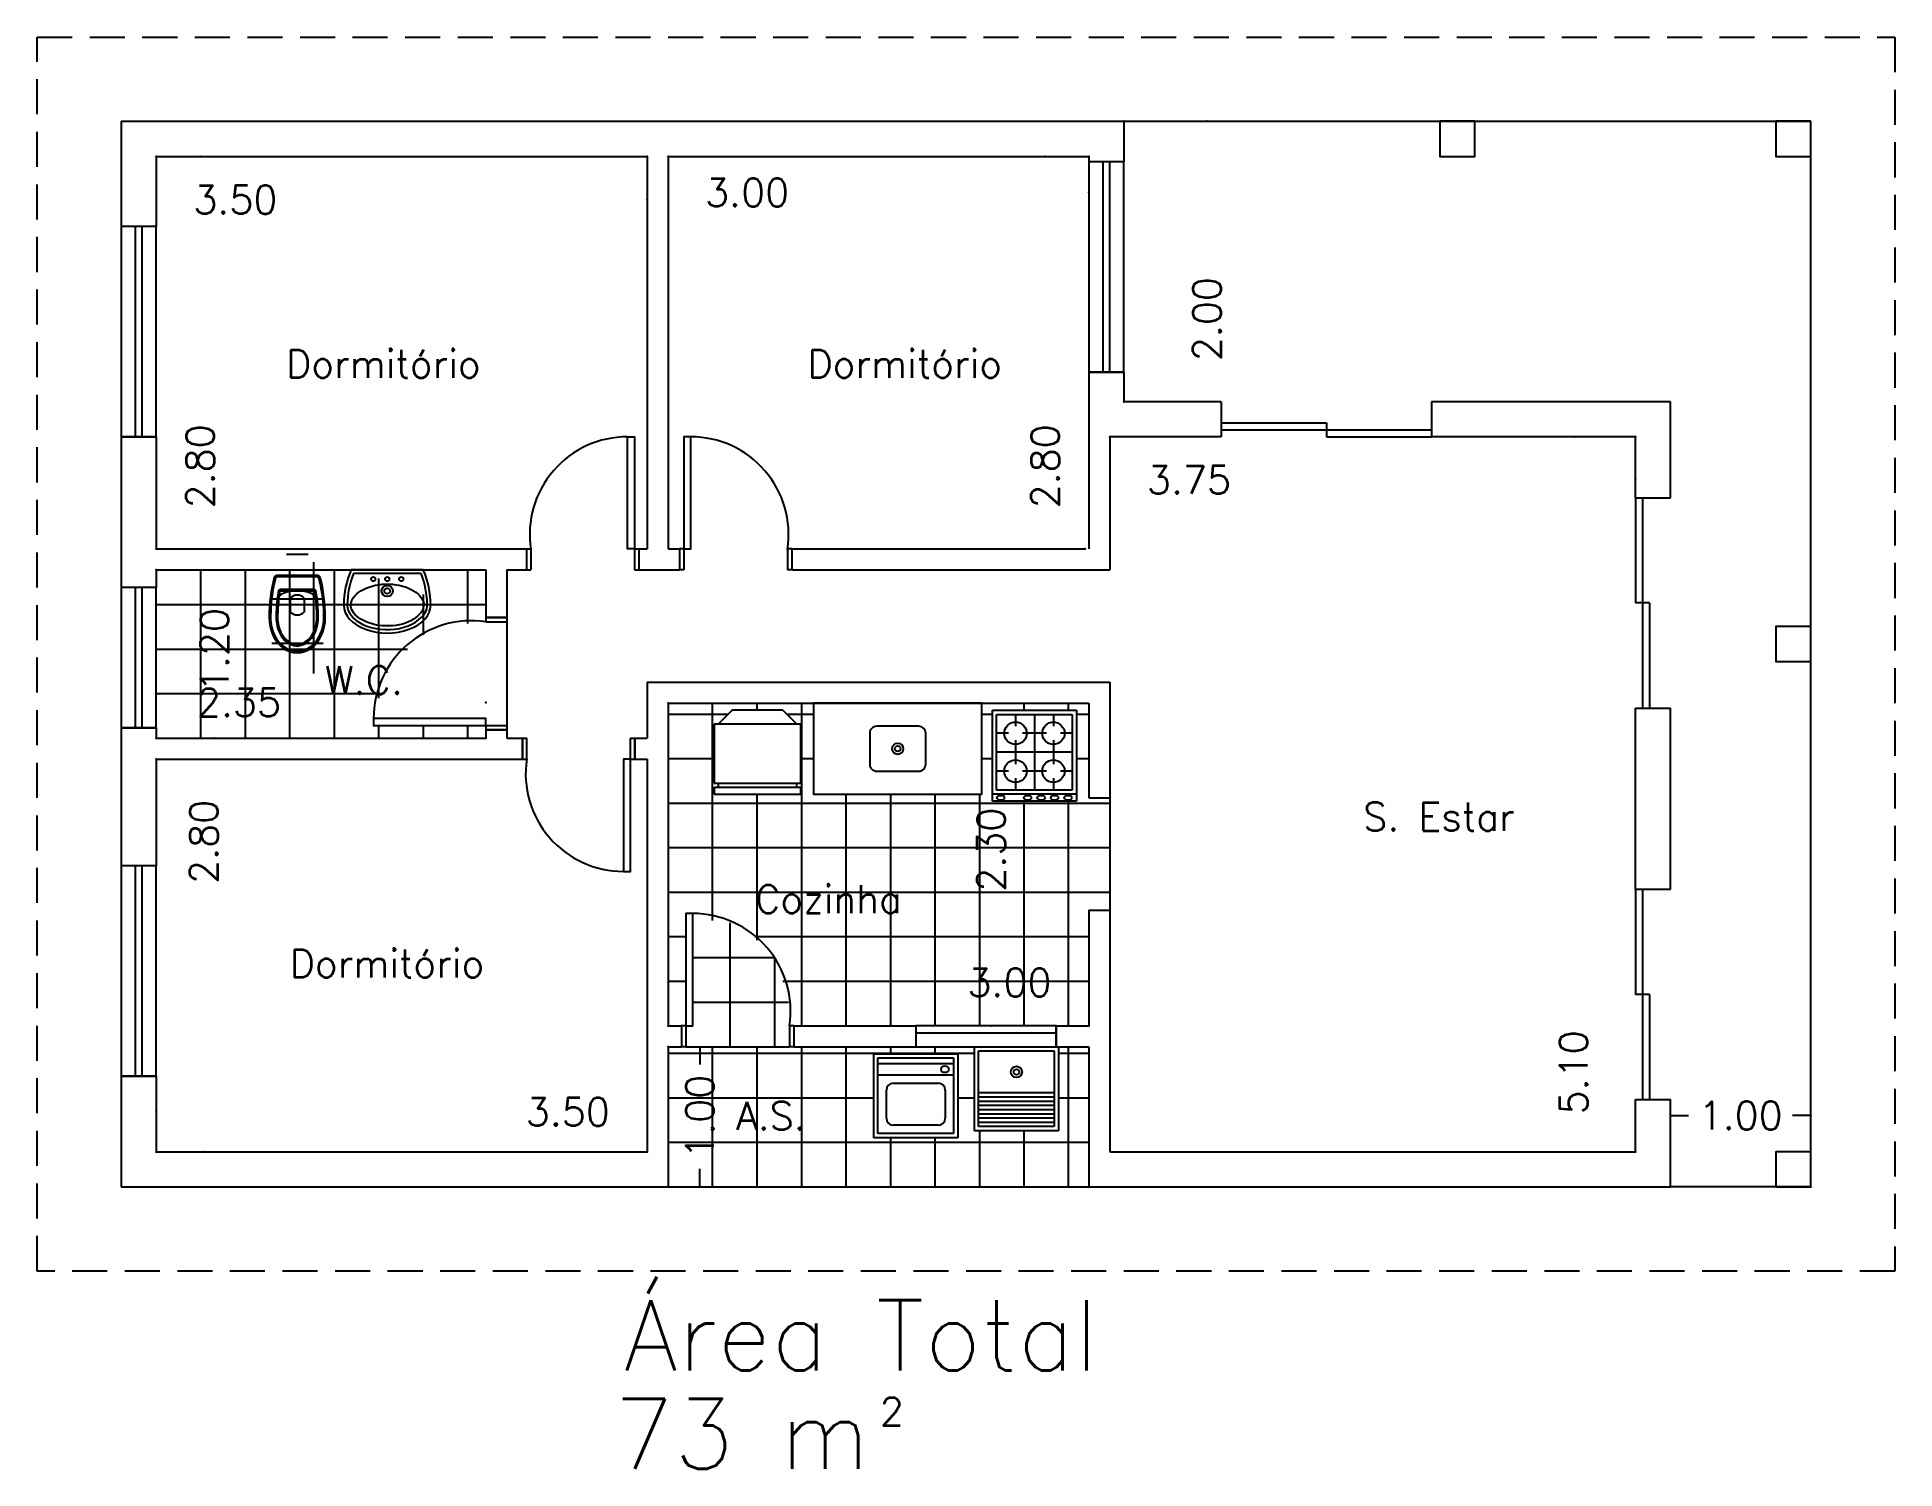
# Model space of a CAD drawing. Extents: x 0.1 to 13.3, y -1.3 to 8.9.
import ezdxf
from ezdxf.enums import TextEntityAlignment as Align

# ---------------------------------------------------------------- set-up
doc = ezdxf.new("R2010")
doc.units = 0
doc.header["$MEASUREMENT"] = 0
doc.linetypes.add('HIDDEN', pattern=[0.375, 0.25, -0.125])
doc.layers.add('1', color=7, linetype='CONTINUOUS')
doc.styles.add('ROMANS', font='ROMANS', dxfattribs={"height": 0.2})

# ---------------------------------------------------------------- blocks, each defined once
blk = doc.blocks.new('J15')
at = {"layer": '1', "color": 7, "linetype": 'Continuous'}
for p, q in [((1.5, 0.25), (0, 0.25)), ((0, 0.25), (0, 0)), ((1.5, 0.15), (0, 0.15)), ((1.5, 0), (1.5, 0.25)), ((0, 0.1), (1.5, 0.1)), ((0, 0), (1.5, 0))]:
    blk.add_line(p, q, dxfattribs=at)
blk = doc.blocks.new('J1')
at = {"layer": '1', "color": 7, "linetype": 'Continuous'}
for p, q in [((0, 0.25), (0, 0)), ((1, 0.25), (0, 0.25)), ((1, 0.15), (0, 0.15)), ((1, 0), (1, 0.25)), ((0, 0.1), (1, 0.1)), ((0, 0), (1, 0))]:
    blk.add_line(p, q, dxfattribs=at)
blk = doc.blocks.new('P80E15')
at = {"layer": '1', "color": 7, "linetype": 'Continuous'}
for p, q in [((0.03, 0.15), (0, 0.15)), ((0, 0.15), (0, 0)), ((0.03, 0.15), (0.03, 0)), ((0.8, 0.15), (0.77, 0.15)), ((0.77, 0.15), (0.77, 0)), ((0.8, 0.15), (0.8, 0)), ((0.03, 0), (0, 0)), ((0.8, 0), (0.77, 0))]:
    blk.add_line(p, q, dxfattribs=at)
blk.add_lwpolyline([(0.03, 0.15), (0.08, 0.15), (0.08, 0.95), (0.03, 0.95)], close=True, dxfattribs=at)
blk.add_arc((0.08, 0.252), 0.698, 351.5555, 90, dxfattribs=at)
blk = doc.blocks.new('P80D15')
at = {"layer": '1', "color": 7, "linetype": 'Continuous'}
for p, q in [((0, 0.15), (0, 0)), ((0, 0.15), (0.03, 0.15)), ((0.03, 0.15), (0.03, 0)), ((0.77, 0.15), (0.77, 0)), ((0.77, 0.15), (0.8, 0.15)), ((0.8, 0.15), (0.8, 0)), ((0, 0), (0.03, 0)), ((0.77, 0), (0.8, 0))]:
    blk.add_line(p, q, dxfattribs=at)
blk.add_lwpolyline([(0.77, 0.15), (0.72, 0.15), (0.72, 0.95), (0.77, 0.95)], close=True, dxfattribs=at)
blk.add_arc((0.72, 0.252), 0.698, 90, 188.4445, dxfattribs=at)
blk = doc.blocks.new('VASOSA')
at = {"layer": '1', "color": 7, "linetype": 'Continuous'}
for p, q in [((-0.05, 0.2), (-0.05, 0.3)), ((0.05, 0.2), (0.05, 0.3)), ((-0.116, 0.15), (0.116, 0.15)), ((-0.116, 0.14), (0.116, 0.14)), ((-0.145, 0.05), (0.145, 0.05)), ((-0.145, 0.04), (0.145, 0.04))]:
    blk.add_line(p, q, dxfattribs=at)
for centre, radius, start, end in [((0, 0.25), 0.0707, 44.9896, 134.9689), ((-0.116, 0.16), 0.02, 189.3868, 270), ((-0.116, 0.16), 0.01, 189.3844, 270), ((0, 0.25), 0.0707, 225.0311, 315.0104), ((0.116, 0.16), 0.01, 270, 350.5759), ((0.116, 0.16), 0.02, 270, 350.5771), ((-0.145, 0.06), 0.02, 195.5363, 270), ((-0.145, 0.06), 0.01, 195.5347, 270), ((0.145, 0.06), 0.01, 270, 344.4831), ((0.145, 0.06), 0.02, 270, 344.4637)]:
    blk.add_arc(centre, radius, start, end, dxfattribs=at)
for centre, major_axis, ratio, start_param, end_param in [((0, 0.34), (0, 0.25), 0.8, 4.712389, 7.853982), ((0, 0.34), (0, 0.5), 0.4, 1.570796, 2.178171), ((0, 0.34), (0, 0.5), 0.4, 4.105014, 4.712389), ((0, 0.2), (-0.132, 0), 0.380108, 0, 3.141593)]:
    blk.add_ellipse(centre, major_axis=major_axis, ratio=ratio, start_param=start_param, end_param=end_param, dxfattribs=at)
for points, knots in [([(0.19, 0.34), (0.19, 0.385), (0.18, 0.43), (0.128, 0.535), (0.067, 0.577), (-0.056, 0.582), (-0.118, 0.544), (-0.177, 0.44), (-0.19, 0.39), (-0.19, 0.34)], [0, 0, 0, 0, 0.177081, 0.177081, 0.490064, 0.490064, 0.803048, 0.803048, 1, 1, 1, 1]), ([(0.15, 0.34), (0.15, 0.379), (0.141, 0.418), (0.098, 0.505), (0.052, 0.537), (-0.036, 0.543), (-0.083, 0.519), (-0.137, 0.434), (-0.15, 0.387), (-0.15, 0.34)], [0, 0, 0, 0, 0.176635, 0.176635, 0.481532, 0.481532, 0.786428, 0.786428, 1, 1, 1, 1]), ([(0.14, 0.34), (0.14, 0.377), (0.131, 0.415), (0.086, 0.506), (0.035, 0.535), (-0.049, 0.525), (-0.088, 0.498), (-0.13, 0.419), (-0.14, 0.379), (-0.14, 0.34)], [0, 0, 0, 0, 0.176533, 0.176533, 0.5296, 0.5296, 0.813684, 0.813684, 1, 1, 1, 1]), ([(-0.19, 0.34), (-0.19, 0.263), (-0.183, 0.186), (-0.165, 0.096), (-0.16, 0.076), (-0.155, 0.057)], [0, 0, 0, 0, 0.768322, 0.768322, 1, 1, 1, 1]), ([(0.126, 0.158), (0.13, 0.188), (0.134, 0.22), (0.139, 0.281), (0.14, 0.31), (0.14, 0.34)], [0, 0, 0, 0, 0.526059, 0.526059, 1, 1, 1, 1]), ([(0.135, 0.157), (0.141, 0.188), (0.145, 0.222), (0.149, 0.283), (0.15, 0.312), (0.15, 0.34)], [0, 0, 0, 0, 0.549305, 0.549305, 1, 1, 1, 1]), ([(0.155, 0.057), (0.171, 0.118), (0.183, 0.188), (0.189, 0.287), (0.19, 0.314), (0.19, 0.34)], [0, 0, 0, 0, 0.737868, 0.737868, 1, 1, 1, 1])]:
    blk.add_open_spline(points, degree=3, knots=knots, dxfattribs=at)
for points in [[(-0.15, 0.34), (-0.15, 0.277), (-0.145, 0.214), (-0.135, 0.157)], [(-0.14, 0.34), (-0.14, 0.278), (-0.135, 0.215), (-0.126, 0.158)]]:
    blk.add_open_spline(points, degree=3, dxfattribs=at)
blk = doc.blocks.new('LAVAT')
at = {"layer": '1', "color": 7, "linetype": 'Continuous'}
for p, q in [((-0.257, 0), (0.257, 0)), ((-0.241, 0.025), (0.241, 0.025))]:
    blk.add_line(p, q, dxfattribs=at)
for centre, radius in [((0, 0.15), 0.04), ((0, 0.15), 0.02), ((-0.1, 0.065), 0.015), ((0, 0.065), 0.015), ((0.1, 0.065), 0.015)]:
    blk.add_circle(centre, radius, dxfattribs=at)
for centre, radius, start, end in [((0.31, 0.25), 0.62, 180, 203.78), ((0.31, 0.25), 0.595, 180, 202.2114), ((-0.31, 0.25), 0.595, 337.7886, 0), ((-0.31, 0.25), 0.62, 336.22, 360)]:
    blk.add_arc(centre, radius, start, end, dxfattribs=at)
blk.add_ellipse((0, 0.25), major_axis=(0.31, 0), ratio=0.645161, start_param=0, end_param=3.141593, dxfattribs=at)
for points, knots in [([(0.285, 0.25), (0.285, 0.3), (0.245, 0.354), (0.101, 0.423), (0, 0.434), (-0.174, 0.399), (-0.244, 0.353), (-0.28, 0.286), (-0.285, 0.268), (-0.285, 0.25)], [0, 0, 0, 0, 0.298195, 0.298195, 0.596389, 0.596389, 0.894584, 0.894584, 1, 1, 1, 1]), ([(0.26, 0.25), (0.26, 0.278), (0.242, 0.313), (0.164, 0.37), (0.103, 0.392), (-0.029, 0.404), (-0.098, 0.394), (-0.203, 0.348), (-0.24, 0.314), (-0.266, 0.253), (-0.263, 0.224), (-0.216, 0.162), (-0.168, 0.131), (-0.048, 0.098), (0.023, 0.096), (0.148, 0.123), (0.201, 0.15), (0.251, 0.205), (0.26, 0.229), (0.26, 0.25)], [0, 0, 0, 0, 0.114288, 0.114288, 0.228576, 0.228576, 0.342864, 0.342864, 0.457151, 0.457151, 0.571439, 0.571439, 0.685727, 0.685727, 0.800015, 0.800015, 0.914303, 0.914303, 1, 1, 1, 1])]:
    blk.add_open_spline(points, degree=3, knots=knots, dxfattribs=at)
blk = doc.blocks.new('FOGÃO4')
at = {"layer": '1', "color": 7, "linetype": 'Continuous'}
for p, q in [((-0.3, 0.7), (0.3, 0.7)), ((-0.3, 0.05), (-0.3, 0.7)), ((0.3, 0.7), (0.3, 0.05)), ((-0.3, 0.65), (0.3, 0.65)), ((-0.27, 0.62), (0.27, 0.62)), ((-0.27, 0.08), (-0.27, 0.62)), ((-0.135, 0.535), (-0.135, 0.62)), ((0, 0.08), (0, 0.62)), ((0.135, 0.535), (0.135, 0.62)), ((0.27, 0.62), (0.27, 0.08)), ((-0.27, 0.485), (-0.185, 0.485)), ((-0.135, 0.265), (-0.135, 0.435)), ((-0.085, 0.485), (0.085, 0.485)), ((0.135, 0.265), (0.135, 0.435)), ((0.185, 0.485), (0.27, 0.485)), ((-0.27, 0.35), (0.27, 0.35)), ((-0.27, 0.215), (-0.185, 0.215)), ((-0.135, 0.08), (-0.135, 0.165)), ((-0.085, 0.215), (0.085, 0.215)), ((0.135, 0.08), (0.135, 0.165)), ((0.185, 0.215), (0.27, 0.215)), ((0.3, 0.05), (-0.3, 0.05)), ((0.27, 0.08), (-0.27, 0.08))]:
    blk.add_line(p, q, dxfattribs=at)
for centre in [(-0.135, 0.485), (0.135, 0.485), (-0.135, 0.215), (0.135, 0.215)]:
    blk.add_circle(centre, 0.08, dxfattribs=at)
for centre in [(-0.24, 0.675), (-0.144, 0.675), (-0.048, 0.675), (0.048, 0.675), (0.24, 0.675)]:
    blk.add_ellipse(centre, major_axis=(-0.03, 0), ratio=0.5, start_param=0, end_param=6.283175, dxfattribs=at)
blk = doc.blocks.new('PIA')
at = {"layer": '1', "color": 7, "linetype": 'Continuous'}
blk.add_lwpolyline([(-0.6, 0), (0.6, 0), (0.6, 0.65), (-0.6, 0.65)], close=True, dxfattribs=at)
blk.add_lwpolyline([(-0.15, 0.165), (0.15, 0.165, 0.414214), (0.2, 0.215), (0.2, 0.435, 0.414214), (0.15, 0.485), (-0.15, 0.485, 0.414214), (-0.2, 0.435), (-0.2, 0.215, 0.414214), (-0.15, 0.165)], format="xyb", dxfattribs=at)
for radius in [0.04, 0.02]:
    blk.add_circle((0, 0.325), radius, dxfattribs=at)
blk = doc.blocks.new('GELAD')
at = {"layer": '1', "color": 7, "linetype": 'Continuous'}
for p, q in [((0.31, 0.65), (-0.31, 0.65)), ((-0.31, 0.65), (-0.31, 0.6)), ((0.31, 0.6), (-0.31, 0.6)), ((0.31, 0.57), (-0.31, 0.57)), ((-0.31, 0.57), (-0.31, 0.15)), ((-0.28, 0.6), (-0.28, 0.57)), ((0.28, 0.57), (0.28, 0.6)), ((0.31, 0.6), (0.31, 0.65)), ((0.31, 0.15), (0.31, 0.57)), ((-0.31, 0.15), (0.31, 0.15)), ((-0.18, 0.05), (-0.28, 0.15)), ((0.18, 0.05), (0.28, 0.15)), ((-0.18, 0.05), (0.18, 0.05))]:
    blk.add_line(p, q, dxfattribs=at)
blk = doc.blocks.new('MÁQUIN')
at = {"layer": '1', "color": 7, "linetype": 'Continuous'}
for p, q in [((-0.3, 0.65), (0.3, 0.65)), ((-0.3, 0.05), (-0.3, 0.65)), ((-0.27, 0.62), (0.27, 0.62)), ((-0.27, 0.08), (-0.27, 0.62)), ((-0.16, 0.56), (0.16, 0.56)), ((0.27, 0.62), (0.27, 0.08)), ((0.3, 0.65), (0.3, 0.05)), ((-0.21, 0.31), (-0.21, 0.51)), ((0.21, 0.51), (0.21, 0.31)), ((0.27, 0.2), (-0.27, 0.2)), ((0.16, 0.26), (-0.16, 0.26)), ((0.3, 0.05), (-0.3, 0.05)), ((0.27, 0.12), (-0.27, 0.12)), ((0.27, 0.08), (-0.27, 0.08))]:
    blk.add_line(p, q, dxfattribs=at)
for centre, start, end in [((-0.16, 0.51), 90, 180), ((0.16, 0.51), 0, 90), ((-0.16, 0.31), 180, 270), ((0.16, 0.31), 270, 360)]:
    blk.add_arc(centre, 0.05, start, end, dxfattribs=at)
blk.add_ellipse((-0.208, 0.161), major_axis=(-0.0301, 0), ratio=0.716981, start_param=0, end_param=6.283175, dxfattribs=at)
blk = doc.blocks.new('TANQUE')
at = {"layer": '1', "color": 7, "linetype": 'Continuous'}
for p, q in [((-0.3, 0.6), (0.3, 0.6)), ((-0.3, 0), (-0.3, 0.6)), ((-0.27, 0.57), (0.27, 0.57)), ((-0.27, 0.03), (-0.27, 0.57)), ((-0.27, 0.54), (0.27, 0.54)), ((0.27, 0.57), (0.27, 0.03)), ((0.3, 0.6), (0.3, 0)), ((-0.27, 0.51), (0.27, 0.51)), ((-0.27, 0.48), (0.27, 0.48)), ((-0.27, 0.45), (0.27, 0.45)), ((-0.27, 0.42), (0.27, 0.42)), ((-0.27, 0.39), (0.27, 0.39)), ((-0.27, 0.36), (0.27, 0.36)), ((-0.27, 0.33), (0.27, 0.33)), ((0.3, 0), (-0.3, 0)), ((0.27, 0.03), (-0.27, 0.03))]:
    blk.add_line(p, q, dxfattribs=at)
for radius in [0.04, 0.02]:
    blk.add_circle((0, 0.18), radius, dxfattribs=at)
blk = doc.blocks.new('*M1111')
at = {"layer": '1', "color": 7, "linetype": 'Continuous'}
for p in [(138.808, 147.336), (142.308, 147.336), (142.308, 147.027)]:
    blk.add_point(p, dxfattribs=at)
at = {"layer": '1', "color": 7, "linetype": 'Continuous', "style": 'ROMANS'}
blk.add_text('3.50', height=0.2, dxfattribs=at).set_placement((139.372, 147.027), align=Align.MIDDLE)
blk = doc.blocks.new('*M1212')
at = {"layer": '1', "color": 7, "linetype": 'Continuous'}
for p in [(142.458, 147.336), (145.458, 147.336), (145.458, 147.078)]:
    blk.add_point(p, dxfattribs=at)
at = {"layer": '1', "color": 7, "linetype": 'Continuous', "style": 'ROMANS'}
blk.add_text('3.00', height=0.2, dxfattribs=at).set_placement((143.022, 147.078), align=Align.MIDDLE)
blk = doc.blocks.new('*M1313')
at = {"layer": '1', "color": 7, "linetype": 'Continuous'}
for p in [(138.808, 144.386), (138.808, 143.186), (139.223, 143.186)]:
    blk.add_point(p, dxfattribs=at)
at = {"layer": '1', "color": 7, "linetype": 'Continuous', "style": 'ROMANS'}
blk.add_text('1.20', height=0.2, rotation=90, dxfattribs=at).set_placement((139.223, 143.815), align=Align.MIDDLE)
blk = doc.blocks.new('*M1414')
at = {"layer": '1', "color": 7, "linetype": 'Continuous'}
for p in [(138.808, 147.336), (139.121, 147.336), (138.808, 144.536)]:
    blk.add_point(p, dxfattribs=at)
at = {"layer": '1', "color": 7, "linetype": 'Continuous', "style": 'ROMANS'}
blk.add_text('2.80', height=0.2, rotation=90, dxfattribs=at).set_placement((139.121, 145.125), align=Align.MIDDLE)
blk = doc.blocks.new('*M1515')
at = {"layer": '1', "color": 7, "linetype": 'Continuous'}
for p in [(145.148, 147.336), (145.458, 147.336), (145.432, 144.536)]:
    blk.add_point(p, dxfattribs=at)
at = {"layer": '1', "color": 7, "linetype": 'Continuous', "style": 'ROMANS'}
blk.add_text('2.80', height=0.2, rotation=90, dxfattribs=at).set_placement((145.148, 145.125), align=Align.MIDDLE)
blk = doc.blocks.new('*M1616')
at = {"layer": '1', "color": 7, "linetype": 'Continuous'}
for p in [(145.608, 145.336), (149.358, 145.336), (149.358, 145.029)]:
    blk.add_point(p, dxfattribs=at)
at = {"layer": '1', "color": 7, "linetype": 'Continuous', "style": 'ROMANS'}
blk.add_text('3.75', height=0.2, dxfattribs=at).set_placement((146.173, 145.029), align=Align.MIDDLE)
blk = doc.blocks.new('*M1717')
at = {"layer": '1', "color": 7, "linetype": 'Continuous'}
for p in [(148.918, 145.336), (149.358, 145.336), (149.358, 140.236)]:
    blk.add_point(p, dxfattribs=at)
at = {"layer": '1', "color": 7, "linetype": 'Continuous', "style": 'ROMANS'}
blk.add_text('5.10', height=0.2, rotation=90, dxfattribs=at).set_placement((148.917, 140.803), align=Align.MIDDLE)
blk = doc.blocks.new('*M1818')
at = {"layer": '1', "color": 7, "linetype": 'Continuous'}
for p in [(142.458, 141.443), (142.458, 141.136), (145.458, 141.136)]:
    blk.add_point(p, dxfattribs=at)
at = {"layer": '1', "color": 7, "linetype": 'Continuous', "style": 'ROMANS'}
blk.add_text('3.00', height=0.2, dxfattribs=at).set_placement((144.893, 141.443), align=Align.MIDDLE)
blk = doc.blocks.new('*M1919')
at = {"layer": '1', "color": 7, "linetype": 'Continuous'}
for p in [(142.458, 143.436), (142.458, 141.136), (144.763, 141.136)]:
    blk.add_point(p, dxfattribs=at)
at = {"layer": '1', "color": 7, "linetype": 'Continuous', "style": 'ROMANS'}
blk.add_text('2.30', height=0.2, rotation=90, dxfattribs=at).set_placement((144.763, 142.391), align=Align.MIDDLE)
blk = doc.blocks.new('*M2020')
at = {"layer": '1', "color": 7, "linetype": 'Continuous'}
for p in [(138.808, 143.036), (138.808, 140.236), (139.146, 140.236)]:
    blk.add_point(p, dxfattribs=at)
at = {"layer": '1', "color": 7, "linetype": 'Continuous', "style": 'ROMANS'}
blk.add_text('2.80', height=0.2, rotation=90, dxfattribs=at).set_placement((139.146, 142.447), align=Align.MIDDLE)
blk = doc.blocks.new('*M2121')
at = {"layer": '1', "color": 7, "linetype": 'Continuous'}
for p in [(138.808, 140.521), (138.808, 140.236), (142.308, 140.236)]:
    blk.add_point(p, dxfattribs=at)
at = {"layer": '1', "color": 7, "linetype": 'Continuous', "style": 'ROMANS'}
blk.add_text('3.50', height=0.2, dxfattribs=at).set_placement((141.743, 140.521), align=Align.MIDDLE)
blk = doc.blocks.new('*M2222')
at = {"layer": '1', "color": 7, "linetype": 'Continuous'}
for p in [(141.158, 143.441), (138.808, 143.186), (141.158, 143.186)]:
    blk.add_point(p, dxfattribs=at)
at = {"layer": '1', "color": 7, "linetype": 'Continuous', "style": 'ROMANS'}
blk.add_text('2.35', height=0.2, dxfattribs=at).set_placement((139.397, 143.441), align=Align.MIDDLE)
blk = doc.blocks.new('*M2323')
at = {"layer": '1', "color": 7, "linetype": 'Continuous'}
for p in [(145.708, 147.586), (146.302, 147.586), (145.708, 145.586)]:
    blk.add_point(p, dxfattribs=at)
at = {"layer": '1', "color": 7, "linetype": 'Continuous', "style": 'ROMANS'}
blk.add_text('2.00', height=0.2, rotation=90, dxfattribs=at).set_placement((146.302, 146.175), align=Align.MIDDLE)
blk = doc.blocks.new('*M2424')
at = {"layer": '1', "color": 7, "linetype": 'Continuous'}
for p, q in [((149.608, 140.496), (149.736, 140.496)), ((150.608, 140.496), (150.479, 140.496))]:
    blk.add_line(p, q, dxfattribs=at)
for p in [(150.608, 140.496), (149.608, 139.986), (150.608, 139.986)]:
    blk.add_point(p, dxfattribs=at)
at = {"layer": '1', "color": 7, "linetype": 'Continuous', "style": 'ROMANS'}
blk.add_text('1.00', height=0.2, dxfattribs=at).set_placement((150.108, 140.496), align=Align.MIDDLE)
blk = doc.blocks.new('COZINH')
at = {"layer": '1', "color": 7, "linetype": 'Continuous', "style": 'ROMANS'}
blk.add_text('Cozinha', height=0.2, dxfattribs=at).set_placement((-0.6582, -0.0685))
blk = doc.blocks.new('ESTAR')
at = {"layer": '1', "color": 7, "linetype": 'Continuous', "style": 'ROMANS'}
blk.add_text('S. Estar', height=0.2, dxfattribs=at).set_placement((-0.4251, -0.0685))
blk = doc.blocks.new('DORMI')
at = {"layer": '1', "color": 7, "linetype": 'Continuous', "style": 'ROMANS'}
blk.add_text('Dormitório', height=0.2, dxfattribs=at).set_placement((-0.5164, -0.0661))
blk = doc.blocks.new('WC')
at = {"layer": '1', "color": 7, "linetype": 'Continuous', "style": 'ROMANS'}
blk.add_text('W.C.', height=0.2, dxfattribs=at).set_placement((-0.1371, -0.0959))
blk = doc.blocks.new('*M2929')
at = {"layer": '1', "color": 7, "linetype": 'Continuous'}
for p, q in [((142.685, 140.986), (142.685, 140.858)), ((142.685, 139.986), (142.685, 140.115))]:
    blk.add_line(p, q, dxfattribs=at)
for p in [(142.458, 140.986), (142.458, 139.986), (142.685, 139.986)]:
    blk.add_point(p, dxfattribs=at)
at = {"layer": '1', "color": 7, "linetype": 'Continuous', "style": 'ROMANS'}
blk.add_text('1.00', height=0.2, rotation=90, dxfattribs=at).set_placement((142.685, 140.486), align=Align.MIDDLE)
blk = doc.blocks.new('AREA')
at = {"layer": '1', "color": 7, "linetype": 'Continuous', "style": 'ROMANS'}
for s, height, p in [('Área Total', 0.5, (-2.4981, 0.4326)), ('2', 0.2, (-0.673, 0.0397)), ('m', 0.5, (-1.384, -0.2693))]:
    blk.add_text(s, height=height, dxfattribs=at).set_placement(p)
blk.add_attdef('100', (-2.5702, -0.2693), '', height=0.4999, dxfattribs=at)

msp = doc.modelspace()

# ---------------------------------------------------------------- linework, layer by layer
at = {"layer": '1', "color": 7, "linetype": 'Continuous'}
for p, q in [((0.7, 8.3), (0.7, 7.55)), ((0.7, 8.3), (7.85, 8.3)), ((7.85, 8.3), (7.85, 8.011)), ((7.85, 8.3), (12.75, 8.3)), ((12.75, 0.7), (12.75, 8.3)), ((0.95, 8.05), (4.45, 8.05)), ((0.95, 8.05), (0.95, 7.55)), ((4.45, 8.05), (4.45, 5.25)), ((4.6, 8.05), (4.6, 5.25)), ((4.6, 8.05), (7.6, 8.05)), ((7.6, 8.05), (7.6, 8.011)), ((7.85, 8.011), (7.6, 8.011)), ((0.95, 7.55), (0.7, 7.55)), ((7.85, 6.511), (7.6, 6.511)), ((7.6, 6.511), (7.6, 5.25)), ((7.85, 6.511), (7.85, 6.3)), ((8.546, 6.3), (7.85, 6.3)), ((8.546, 6.3), (8.546, 6.05)), ((11.75, 6.3), (10.046, 6.3)), ((10.046, 6.3), (10.046, 6.05)), ((11.75, 5.615), (11.75, 6.3)), ((8.546, 6.15), (9.296, 6.15)), ((8.546, 6.1), (10.046, 6.1)), ((9.296, 6.15), (9.296, 6.05)), ((0.95, 6.05), (0.7, 6.05)), ((0.7, 6.05), (0.7, 4.974)), ((0.95, 6.05), (0.95, 5.25)), ((7.75, 6.05), (7.75, 5.1)), ((8.546, 6.05), (7.75, 6.05)), ((9.296, 6.05), (10.046, 6.05)), ((11.5, 6.05), (10.046, 6.05)), ((11.5, 5.615), (11.5, 6.05)), ((11.5, 5.615), (11.75, 5.615)), ((11.5, 5.615), (11.5, 4.865)), ((11.55, 5.615), (11.55, 4.115)), ((0.95, 5.25), (3.591, 5.25)), ((1.878, 5.212), (1.881, 5.212)), ((1.881, 5.212), (2.034, 5.212)), ((2.034, 5.212), (2.034, 5.212)), ((3.591, 5.25), (3.591, 5.1)), ((4.391, 5.25), (4.391, 5.1)), ((4.391, 5.25), (4.45, 5.25)), ((4.6, 5.25), (4.682, 5.25)), ((4.682, 5.25), (4.682, 5.1)), ((5.482, 5.25), (5.482, 5.1)), ((5.482, 5.25), (7.574, 5.25)), ((0.95, 5.1), (3.3, 5.1)), ((0.95, 5.1), (0.95, 4.974)), ((1.268, 3.9), (1.268, 5.1)), ((1.585, 3.9), (1.585, 5.1)), ((1.903, 3.9), (1.903, 5.1)), ((2.073, 5.06), (2.073, 5.155)), ((2.073, 5.155), (2.073, 5.155)), ((2.073, 5.044), (2.073, 5.06)), ((2.073, 4.567), (2.073, 5.044)), ((2.22, 3.9), (2.22, 5.1)), ((2.538, 4.186), (2.538, 5.038)), ((2.855, 5.095), (2.855, 5.1)), ((3.172, 4.719), (3.172, 5.1)), ((3.3, 5.1), (3.3, 4.76)), ((3.45, 5.1), (3.45, 4.76)), ((3.45, 5.1), (3.591, 5.1)), ((4.391, 5.1), (4.682, 5.1)), ((5.482, 5.1), (7.75, 5.1)), ((0.95, 4.974), (0.7, 4.974)), ((2.855, 4.637), (2.855, 4.925)), ((0.95, 4.853), (2.287, 4.853)), ((1.765, 4.895), (1.766, 4.895)), ((1.766, 4.895), (1.793, 4.895)), ((1.793, 4.895), (1.877, 4.895)), ((1.877, 4.895), (2.144, 4.895)), ((2.144, 4.895), (2.144, 4.895)), ((2.288, 4.853), (2.905, 4.853)), ((2.906, 4.853), (3.3, 4.853)), ((11.6, 4.865), (11.5, 4.865)), ((11.6, 4.865), (11.6, 4.115)), ((3.45, 4.76), (3.3, 4.76)), ((3.45, 4.73), (3.45, 4.04)), ((0.95, 4.535), (2.742, 4.535)), ((1.774, 4.577), (1.774, 4.577)), ((1.774, 4.577), (1.832, 4.577)), ((1.832, 4.577), (2.06, 4.577)), ((2.06, 4.577), (2.088, 4.577)), ((2.073, 4.556), (2.073, 4.567)), ((2.073, 4.365), (2.073, 4.556)), ((2.088, 4.577), (2.14, 4.577)), ((2.073, 4.362), (2.073, 4.365)), ((4.45, 4.3), (4.45, 3.9)), ((4.45, 4.3), (7.75, 4.3)), ((7.75, 4.3), (7.75, 3.474)), ((0.95, 4.218), (2.548, 4.218)), ((4.6, 4.15), (4.6, 1.85)), ((4.6, 4.15), (7.6, 4.15)), ((4.918, 2.601), (4.918, 4.15)), ((5.235, 4.1), (5.235, 4.15)), ((5.553, 1.85), (5.553, 4.15)), ((7.14, 4.1), (7.14, 4.15)), ((7.457, 4.1), (7.457, 4.15)), ((7.6, 4.15), (7.6, 3.474)), ((11.5, 4.115), (11.75, 4.115)), ((11.5, 2.823), (11.5, 4.115)), ((11.75, 2.823), (11.75, 4.115)), ((2.538, 3.9), (2.538, 3.99)), ((2.855, 3.9), (2.855, 3.99)), ((3.172, 3.9), (3.172, 3.99)), ((3.45, 4.04), (3.45, 3.96)), ((4.6, 4.072), (5.031, 4.072)), ((5.446, 4.072), (5.638, 4.072)), ((6.838, 4.072), (6.913, 4.072)), ((7.513, 4.072), (7.6, 4.072)), ((0.95, 3.974), (0.7, 3.974)), ((0.7, 3.974), (0.7, 2.991)), ((0.95, 3.974), (0.95, 3.9)), ((0.95, 3.9), (3.3, 3.9)), ((3.45, 3.96), (3.3, 3.96)), ((3.3, 3.96), (3.3, 3.9)), ((3.45, 3.96), (3.45, 3.9)), ((3.45, 3.9), (3.562, 3.9)), ((3.562, 3.9), (3.562, 3.75)), ((4.362, 3.9), (4.362, 3.75)), ((4.362, 3.9), (4.45, 3.9)), ((0.95, 3.75), (3.562, 3.75)), ((0.95, 3.75), (0.95, 2.991)), ((4.362, 3.75), (4.45, 3.75)), ((4.45, 3.75), (4.45, 0.95)), ((4.6, 3.755), (4.928, 3.755)), ((5.548, 3.755), (5.638, 3.755)), ((6.838, 3.755), (6.913, 3.755)), ((7.513, 3.755), (7.6, 3.755)), ((5.235, 2.46), (5.235, 3.5)), ((5.87, 1.85), (5.87, 3.5)), ((6.188, 1.85), (6.188, 3.5)), ((6.505, 1.85), (6.505, 3.5)), ((6.823, 1.85), (6.823, 3.5)), ((7.14, 1.85), (7.14, 3.45)), ((7.457, 1.85), (7.457, 3.45)), ((7.6, 3.474), (7.75, 3.474)), ((7.75, 3.474), (7.75, 2.674)), ((4.6, 3.437), (7.75, 3.437)), ((4.6, 3.12), (7.75, 3.12)), ((0.95, 2.991), (0.7, 2.991)), ((4.6, 2.802), (7.75, 2.802)), ((11.5, 2.823), (11.75, 2.823)), ((11.5, 2.823), (11.5, 2.073)), ((11.55, 2.823), (11.55, 1.323)), ((7.6, 2.674), (7.75, 2.674)), ((7.6, 2.674), (7.75, 2.674)), ((7.6, 2.674), (7.6, 1.85)), ((7.75, 2.674), (7.75, 0.95)), ((5.044, 1.7), (5.044, 2.584)), ((4.6, 2.485), (4.726, 2.485)), ((5.219, 2.485), (7.6, 2.485)), ((4.776, 2.335), (5.357, 2.335)), ((5.361, 1.7), (5.361, 2.326)), ((4.6, 2.167), (4.726, 2.167)), ((5.419, 2.167), (7.6, 2.167)), ((4.776, 2.018), (5.46, 2.018)), ((11.6, 2.073), (11.5, 2.073)), ((11.6, 2.073), (11.6, 1.323)), ((4.6, 1.85), (4.696, 1.85)), ((4.696, 1.85), (4.696, 1.7)), ((5.496, 1.85), (5.496, 1.7)), ((5.496, 1.85), (6.367, 1.85)), ((6.367, 1.85), (6.367, 1.7)), ((7.367, 1.85), (6.367, 1.85)), ((6.367, 1.85), (6.367, 1.7)), ((6.367, 1.8), (7.367, 1.8)), ((7.367, 1.85), (7.367, 1.7)), ((7.367, 1.85), (7.6, 1.85)), ((7.367, 1.7), (7.367, 1.85)), ((4.6, 1.7), (4.696, 1.7)), ((4.6, 1.7), (4.6, 0.7)), ((4.6, 1.653), (6.785, 1.653)), ((4.726, 1.7), (5.466, 1.7)), ((4.918, 0.7), (4.918, 1.7)), ((5.235, 0.7), (5.235, 1.7)), ((5.496, 1.7), (6.367, 1.7)), ((5.553, 0.7), (5.553, 1.7)), ((5.87, 0.7), (5.87, 1.7)), ((6.188, 1.65), (6.188, 1.7)), ((6.367, 1.7), (7.367, 1.7)), ((6.505, 1.65), (6.505, 1.7)), ((7.367, 1.7), (7.6, 1.7)), ((7.385, 1.653), (7.6, 1.653)), ((7.457, 0.7), (7.457, 1.7)), ((7.6, 1.7), (7.6, 0.7)), ((0.95, 1.491), (0.7, 1.491)), ((0.7, 1.491), (0.7, 0.7)), ((0.95, 1.491), (0.95, 0.95)), ((4.6, 1.335), (6.067, 1.335)), ((6.667, 1.335), (6.785, 1.335)), ((7.385, 1.335), (7.6, 1.335)), ((11.5, 0.95), (11.5, 1.323)), ((11.5, 1.323), (11.75, 1.323)), ((11.75, 0.7), (11.75, 1.323)), ((6.823, 0.7), (6.823, 1.1)), ((7.14, 0.7), (7.14, 1.1)), ((0.95, 0.95), (4.45, 0.95)), ((4.6, 1.018), (7.6, 1.018)), ((6.188, 0.7), (6.188, 1.05)), ((6.505, 0.7), (6.505, 1.05)), ((7.75, 0.95), (11.5, 0.95)), ((0.7, 0.7), (4.6, 0.7)), ((4.6, 0.7), (7.6, 0.7)), ((7.6, 0.7), (11.75, 0.7)), ((12.75, 0.7), (11.75, 0.7))]:
    msp.add_line(p, q, dxfattribs=at)
at = {"layer": '1', "color": 7, "linetype": 'HIDDEN'}
msp.add_lwpolyline([(0.1, 8.9), (13.35, 8.9), (13.35, 0.1), (0.1, 0.1)], close=True, dxfattribs=at)
at = {"layer": '1', "color": 7, "linetype": 'Continuous'}
for points in [[(10.354, 8.3), (10.104, 8.3), (10.104, 8.05), (10.354, 8.05)], [(12.75, 8.3), (12.5, 8.3), (12.5, 8.05), (12.75, 8.05)], [(12.75, 4.697), (12.5, 4.697), (12.5, 4.447), (12.75, 4.447)], [(12.75, 0.95), (12.5, 0.95), (12.5, 0.7), (12.75, 0.7)]]:
    msp.add_lwpolyline(points, close=True, dxfattribs=at)

# ---------------------------------------------------------------- block references
for name, p in [('*M2323', (-137.858, -139.286)), ('*M1111', (-137.858, -139.286)), ('*M1414', (-137.858, -139.286)), ('*M1212', (-137.858, -139.286)), ('*M1515', (-137.858, -139.286)), ('DORMI', (2.391, 6.537)), ('DORMI', (6.11, 6.537)), ('P80D15', (3.591, 5.1)), ('P80E15', (4.682, 5.1)), ('*M1616', (-137.858, -139.286)), ('*M1717', (-137.858, -139.286)), ('*M1313', (-137.858, -139.286)), ('WC', (2.289, 4.309)), ('*M2222', (-137.858, -139.286)), ('*M1919', (-137.858, -139.286)), ('*M2020', (-137.858, -139.286)), ('ESTAR', (9.983, 3.309)), ('COZINH', (5.879, 2.72)), ('P80E15', (4.696, 1.7)), ('DORMI', (2.417, 2.259)), ('*M1818', (-137.858, -139.286)), ('*M2929', (-137.858, -139.286)), ('*M2121', (-137.858, -139.286)), ('*M2424', (-137.858, -139.286))]:
    msp.add_blockref(name, p, dxfattribs=at)
for name, p, rotation in [('J15', (7.85, 6.511), 90), ('J15', (0.95, 6.05), 90), ('VASOSA', (1.955, 5.1), 180), ('LAVAT', (2.597, 5.1), 180), ('J1', (0.95, 3.974), 90), ('P80E15', (3.45, 3.96), 90), ('PIA', (6.238, 4.15), 180), ('GELAD', (5.238, 4.15), 180), ('FOGÃO4', (7.213, 4.15), 180), ('P80E15', (4.362, 3.9), 180), ('J15', (0.95, 1.491), 90), ('MÁQUIN', (6.367, 1.7), 180), ('TANQUE', (7.085, 1.7), 180)]:
    msp.add_blockref(name, p, dxfattribs=dict(at, rotation=rotation))
msp.add_blockref('AREA', (6.783, -1.041), dxfattribs=at).add_auto_attribs({'100': '73'})

# ---------------------------------------------------------------- texts
at = {"layer": '1', "color": 7, "linetype": 'Continuous', "style": 'ROMANS'}
msp.add_text('A.S.', height=0.2, dxfattribs=at).set_placement((5.084, 1.107))

doc.saveas('drawing.dxf')
